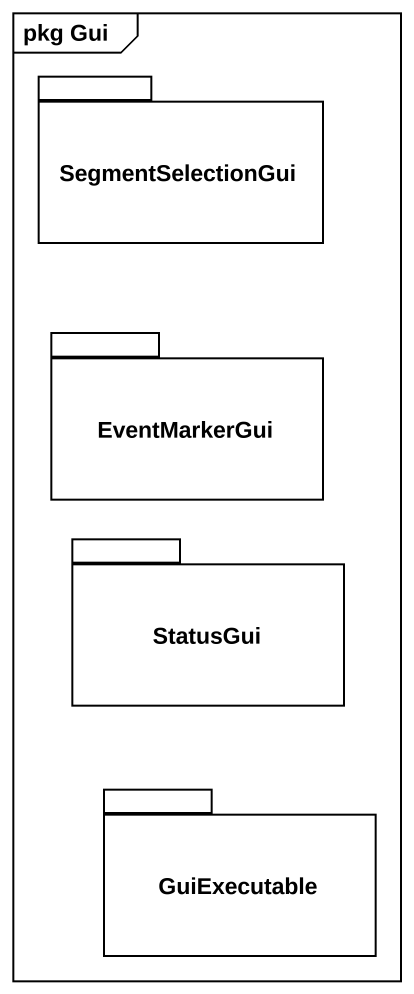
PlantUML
@startuml
mainframe pkg Gui
package SegmentSelectionGui {
}
package EventMarkerGui {
}
package StatusGui {
}
package GuiExecutable {
}
@enduml
